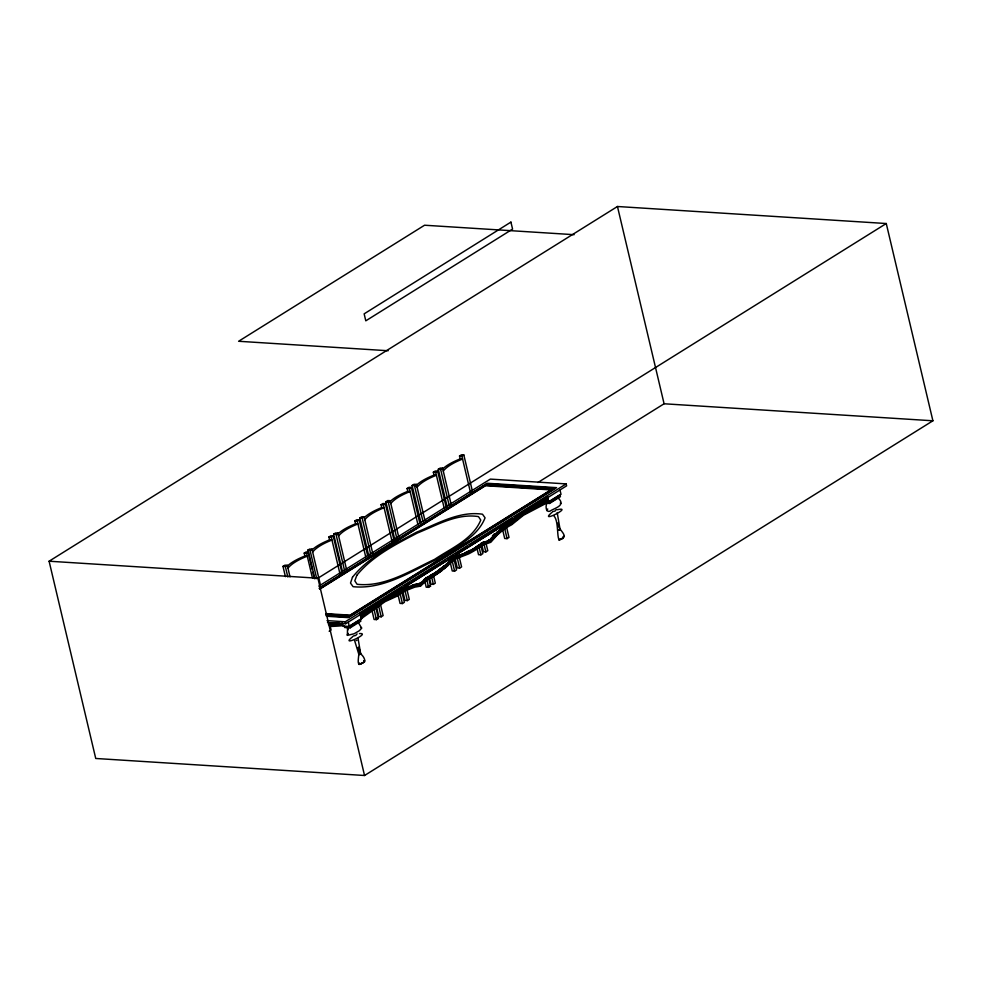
<?xml version="1.0" encoding="UTF-8"?>
<svg xmlns="http://www.w3.org/2000/svg" width="982" height="982" viewBox="0 0 982 982"><rect width="100%" height="100%" fill="white"/><g stroke="black" fill="none" stroke-linecap="round" stroke-linejoin="round"><path stroke-width="1.47" d="M363.193 662.592C353.446 669.712 361.818 651.594 357.534 647.641M559.089 539.609C556.855 536.994 558.623 520.607 553.934 515.943M357.804 621.618L361.683 628.198L359.314 630.726L354.097 633.758L347.37 635.391L347.567 626.762M557.187 497.211C566.086 504.527 557.395 507.264 551.626 510.149C545.317 515.194 545.12 503.975 547.526 502.821M387.583 597.854L394.261 595.215L396.507 591.974M347.223 634.937L348.365 633.39M357.914 621.937L351.163 626.491M356.932 640.215L356.159 640.608M358.049 638.361L360.689 653.914L359.105 654.54M358.651 663.955L359.424 663.206M359.105 663.537L360.91 663.648M364.408 661.463L363.819 660.984M546.606 510.542L547.747 508.995M557.199 512.543L560.084 529.519L558.365 530.378L559.028 529.777M488.803 539.94L489.343 540.309L482.039 542.972L478.872 545.354A156.236 101.87 -86.4 0 1 465.542 553.124L452.898 557.518L455.194 556.855M489.196 540.002L488.741 540.603L489.588 539.99M484.556 542.494L489.269 540.886L491.589 538.075M465.505 553.431L467.763 552.326A158.691 103.466 -86.4 0 0 478.971 545.587L481.696 543.623L489.674 540.91L502.097 528.893A108.155 70.52 -86.4 0 1 511.278 523.21L522.584 513.967L545.403 501.753L544.335 498.868L545.403 501.753M461.282 555.947L468.144 552.878A161.465 105.27 -86.4 0 0 479.547 546.017L482.125 544.151L489.92 541.352L502.305 529.273A105.381 68.715 -86.4 0 1 511.266 523.737L522.768 514.384L546.643 501.839L545.734 498.021M459.024 556.782L468.537 552.903A161.465 105.27 -86.4 0 0 479.94 546.041L482.53 544.175L490.313 541.377L502.71 529.298A105.381 68.715 -86.4 0 1 511.659 523.762L523.16 514.408L546.643 501.839M489.601 540.026L493.234 535.877M394.089 593.938L395.378 592.6A26.219 17.099 -86.4 0 1 396.347 591.778M364.543 662.015L359.167 664.519M498.807 533.214L499.237 532.195M457.293 556.119L453.205 557.15L448.038 562.342M450.333 560.55L453.291 557.543M463.258 554.437L453.365 557.825L448.639 562.514M481.696 543.623L479.376 545.611A158.691 103.466 -86.4 0 1 468.168 552.35L453.758 557.85L440.795 569.437A158.691 103.466 -86.4 0 1 429.686 576.618L420.1 584.327L418.909 584.376M459.429 556.806L453.88 558.353L441.016 569.806A161.465 105.27 -86.4 0 1 429.723 577.109L420.1 584.928L430.116 577.134A161.465 105.27 -86.4 0 0 441.409 569.83L454.273 558.377L457.207 557.543M452.542 561.373L454.519 559.409L468.512 553.958A166.817 108.769 -86.4 0 0 482.604 545.206L490.804 542.273L497.285 534.969L503.14 530.059A99.771 65.058 -86.4 0 1 511.622 524.818L523.529 515.243L548.742 501.986L561.017 494.327L559.998 490.006M492.448 535.828L494.449 533.852M492.78 535.976L494.744 534.036M493.173 536L497.346 531.974M448.43 562.379L450.419 560.403M452.567 561.385L441.863 570.579A166.817 108.769 -86.4 0 1 427.796 579.405L420.492 586.156L414.711 587.162L406.253 590.513A100.397 65.463 -86.4 0 0 397.771 595.853L385.054 601.671L361.192 618.77L359.817 613.001M396.176 592.649L392.739 595.816M402.718 589.875A110.34 71.944 -86.4 0 1 405.087 588.586C410.795 584.216 419.351 585.947 423.794 580.043M448.541 562.207L444.453 565.89M424.175 579.405L429.281 576.311A156.236 101.87 -86.4 0 0 442.379 567.571L444.613 565.681M423.672 580.215L429.65 575.955A154.113 100.483 -86.4 0 0 442.575 567.338M431.552 575.305A158.691 103.466 -86.4 0 1 429.294 576.594L426.458 578.091L420.1 584.327M510.333 521.626L511.917 521.798L516.336 517.931M520.988 514.298L512.039 522.142L521.381 514.322L520.816 513.574M508.553 524.425A108.155 70.52 -86.4 0 1 510.885 523.185L515.734 519.588M517.895 517.71L522.191 513.942L545.01 501.728M446.65 564.319L442.526 567.768M448.43 565.202L444.097 568.823M497.199 532.17L499.531 530.145M497.383 532.342L501.692 528.868M444.048 565.865L441.986 567.547A156.236 101.87 -86.4 0 1 439.875 569.179M498.34 533.594L499.089 533.14M556.487 498.647L551.884 501.52M363.635 662.175C367.17 661.193 361.499 652.969 359.866 654.061M364.383 661.721L361.609 663.439M563.017 537.78L563.619 536.553M384.969 598.75L395.771 594.454A110.34 71.944 -86.4 0 1 398.054 592.809M384.502 599.474L396.384 594.22A112.476 73.331 -86.4 0 1 405.885 588.243M408.205 587.801L405.873 588.93A108.781 70.925 -86.4 0 0 396.691 594.711L384.551 600.112L362.211 615.812L384.158 600.088L396.298 594.687A108.781 70.925 -86.4 0 1 398.545 593.067M413.017 586.585L406.266 589.47A106.007 69.121 -86.4 0 0 397.305 595.104L384.981 600.64L362.002 616.794L384.588 600.616L396.912 595.08A106.007 69.121 -86.4 0 1 405.873 589.446L415.19 585.923M499.347 530.366L501.802 528.39A111.85 72.926 -86.4 0 1 511.303 522.522L512.702 521.847L508.651 522.301A23.703 15.454 -86.4 0 0 507.056 523.099L453.819 556.045L454.028 556.917M479.412 544.666L489.134 540.628M383.385 600.333L362.149 615.235L383.385 600.333L382.845 599.683M498.561 533.557L497.064 534.404M352.575 636.802C338.508 647.948 372.018 632.641 359.461 633.586M551.958 512.395C537.387 524.609 574.691 505.84 557.224 509.756M562.428 538.185C568.787 535.411 555.726 527.776 558.206 522.645M563.152 538.332L559.212 540.161M49.1 561.213L617.457 206.502L886.267 223.528L932.9 420.787L364.543 775.498L95.733 758.472L49.1 561.213L317.91 578.226L886.267 223.528M312.202 569.351L307.685 550.251L309.612 549.048L311.981 549.196L320.513 585.284M312.669 552.08A40.716 13.048 -13.3 0 1 331.965 540.039L329.596 539.891L328.921 536.994L330.848 535.791L333.217 535.939L342.018 573.193M342.681 572.383L333.647 534.171L335.574 532.968L337.943 533.116L346.818 570.64M337.084 534.846A40.716 13.048 -13.3 0 1 355.558 523.811L354.883 520.914L356.81 519.711L359.179 519.871L367.636 555.628M368.851 556.18L359.817 517.968L361.757 516.765L364.126 516.913L372.644 553.001M364.801 519.797A40.716 13.048 -13.3 0 1 384.109 507.755L381.74 507.596L381.053 504.711L382.98 503.508L385.349 503.656L394.163 540.91M394.862 539.965L385.84 501.753L387.767 500.55L390.136 500.697L398.667 536.773M389.277 502.428A40.716 13.048 -13.3 0 1 407.751 491.381L407.064 488.496L409.003 487.293L411.372 487.44L419.817 523.197M420.799 522.215L412.121 485.464L414.048 484.261L416.417 484.408L424.948 520.497M415.558 486.139A40.716 13.048 -13.3 0 1 434.032 475.104L433.357 472.219L435.284 471.016L437.653 471.164L446.11 506.921M285.418 576.667L282.988 566.381L284.927 565.178L287.296 565.325L290.021 576.876M287.971 568.21A40.716 13.048 -13.3 0 1 307.28 556.168L304.911 556.021L304.224 553.124L306.151 551.921L308.532 552.068L314.866 578.889M447.326 507.473L438.291 469.261L440.218 468.058L442.6 468.205L451.119 504.294M443.275 471.09A40.716 13.048 -13.3 0 1 462.583 459.048L460.214 458.901L459.527 456.016L461.454 454.801L463.823 454.961L472.637 492.203M307.685 550.251L310.054 550.399L311.981 549.196M328.921 536.994L331.29 537.154L333.217 535.939M333.647 534.171L336.016 534.318L337.943 533.116M354.883 520.914L357.252 521.074L359.179 519.871M359.817 517.968L362.186 518.115L364.126 516.913M381.053 504.711L383.422 504.858L385.349 503.656M385.84 501.753L388.209 501.9L390.136 500.697M407.064 488.496L409.433 488.643L411.372 487.44M412.121 485.464L414.49 485.624L416.417 484.408M433.357 472.219L435.726 472.367L437.653 471.164M438.291 469.261L440.66 469.408L442.6 468.205M459.527 456.016L461.896 456.164L463.823 454.961M282.988 566.381L285.357 566.528L287.296 565.325M304.224 553.124L306.593 553.283L308.532 552.068M318.794 586.156L490.325 479.106L566.148 483.905L566.614 485.832L345.701 623.705L327.497 622.551M319.346 588.058L487.256 483.267L556.573 487.649L348.315 617.629L327.215 616.291M319.248 588.414L486.851 483.819L555.296 488.152L348.72 617.077L325.901 615.628M319.813 588.819L485.808 485.218L552.068 489.404L349.752 615.677L325.656 614.143M319.666 589.188L485.427 485.734L550.865 489.883L350.144 615.149L325.791 613.603M537.927 482.506L664.09 403.774L932.9 420.787M329.154 631.23L331.094 630.027L330.062 625.694M327.043 620.624L345.247 621.778L566.148 483.905M366.298 609.736L368.888 608.116M374.081 604.875L376.671 603.255M418.197 577.342L420.787 575.734M440.255 563.582L444.146 561.152M448.038 558.721L451.929 556.291M366.605 609.81L370.607 607.293M372.853 605.919L378.389 602.432M382.256 600.051L386.172 597.584M388.749 596L391.339 594.38M396.532 591.139L399.122 589.519M404.314 586.279L406.916 584.658M412.096 581.418L414.699 579.797M418.59 577.379L422.481 574.949M426.372 572.518L428.962 570.898M434.154 567.657L436.757 566.037M440.648 563.607L444.539 561.176M448.43 558.746L452.321 556.315M456.213 553.897L460.104 551.467M462.706 549.846L467.886 546.606M470.488 544.985L475.681 541.745M478.271 540.125L483.463 536.884M486.053 535.264L504.22 523.934M506.516 522.498L512.003 519.073M514.605 517.453L519.785 514.212M522.301 512.629L529.715 508.025M530.17 507.731L543.991 499.384L544.531 501.692L522.277 513.365L544.531 501.692M402.117 587.899L361.928 612.977L362.603 615.837M404.719 586.279L409.899 583.038M412.489 581.43L438.426 565.239M441.016 563.619L446.196 560.391M448.799 558.77L453.979 555.53M456.569 553.909L468.242 546.63M470.832 545.01L477.019 541.18M478.615 540.161L512.322 519.122M514.912 517.502L520.104 514.273M522.534 512.776L543.991 499.384M394.028 593.103L396.605 591.483M427.416 572.26L429.993 570.652M435.173 567.424L437.751 565.804M442.931 562.576L445.509 560.967M450.677 557.739L453.267 556.131M511.426 520.841L508.013 521.97L511.708 519.65M385.791 598.922L398.692 590.734A26.219 17.099 -86.4 0 0 396.176 592.649M452.69 557.027L452.886 557.899L452.69 557.027L399.76 590.059A21.948 14.313 -86.4 0 0 398.226 591.176L394.261 595.215M508.799 522.019L521.135 514.31L514.089 520.644L511.426 520.853M342.313 623.165L342.988 626.05L349.31 626.455L361.585 618.795L360.222 613.026M350.144 627.854L360.836 621.189L360.382 619.261L349.69 625.939L350.144 627.854L344.645 627.51L344.191 625.583M549.539 503.459L560.415 496.671L559.961 494.744L549.048 501.532L549.539 503.459L545.403 503.189M372.043 610.816L374.093 619.482L376.462 619.63L378.389 618.427L375.664 606.876M376.437 606.545L378.819 616.647L381.188 616.806L383.115 615.604L380.39 604.053M398.005 594.736L400.055 603.402L402.424 603.549L404.351 602.347L401.969 592.244M402.951 591.79L404.989 600.444L407.37 600.591L409.298 599.388L406.904 589.286M424.862 581.418L426.225 587.199L428.594 587.346L430.533 586.144L428.483 577.477M429.65 578.459L431.012 584.229L433.381 584.376L435.308 583.173L433.602 575.955M450.198 562.318L452.248 570.972L454.617 571.131L456.544 569.928L454.15 559.814M454.912 557.85L457.293 567.952L459.662 568.099L461.589 566.896L459.208 556.794M477.166 548.926L478.529 554.695L480.898 554.842L482.825 553.639L480.775 544.985M481.757 544.531L483.463 551.737L485.832 551.896L487.772 550.693L486.065 543.476M502.649 529.826L504.699 538.492L507.068 538.639L509.007 537.436L506.614 527.334M497.125 534.453L497.899 534.012M558.844 539.793L562.576 538.185M508.013 521.97L510.382 521.209A18.867 12.3 -86.4 0 1 511.917 520.718L512.862 520.57L510.112 520.963L510.91 521.012A21.727 14.165 -86.4 0 0 509.327 521.712L508.381 522.056M561.814 538.639L559.458 539.646M465.137 553.099L467.383 552.007A157.132 102.447 -86.4 0 0 469.617 550.828M407.505 587.027L405.1 588.193A112.476 73.331 -86.4 0 0 402.681 589.495M512.432 522.166L510.898 522.89A109.714 71.539 -86.4 0 0 501.581 528.66M510.382 521.209L509.069 521.405M559.261 529.654L560.084 529.519M482.285 542.518L484.372 541.696M458.643 555.358L460.803 554.56M549.331 502.514L550.546 502.084M456.348 556.524L465.971 552.731A154.113 100.483 -86.4 0 0 479.13 545.071M412.256 585.137L416.81 583.885M412.415 585.947L419.302 584.4M455.267 556.413L453.205 557.15M508.897 521.896L509.879 521.675M349.936 626.909L347.677 627.081M414.379 584.891L419.105 584.02M416.982 584.388L405.48 588.611A110.34 71.944 -86.4 0 0 396.163 594.478M417.215 584.769L405.48 588.905A108.781 70.925 -86.4 0 0 400.828 591.557M414.797 585.898L417.313 585.407M416.92 585.382L419.351 585.063M418.983 583.504L420.1 583.529M418.713 583.995L419.302 583.934M418.958 585.039L420.492 584.953M415.877 586.168L420.492 586.156M342.62 623.423L340.165 623.656A285.762 196.339 58 0 1 328.344 624.135M342.325 624.27L338.63 624.613A285.762 196.339 58 0 1 329.191 625.055M556.193 509.56L555.1 511.033L552.608 511.634M563.214 536.589L564.196 536.454M364.064 660.812L364.801 660.861M512.076 520.521L514.089 520.632M511.61 520.57L512.395 520.62M574.102 234.686L424.568 225.222L238.614 341.27L388.148 350.746M434.032 475.104L436.401 475.251A40.716 13.048 -13.3 0 0 417.105 487.305M407.751 491.381L410.12 491.54A40.716 13.048 -13.3 0 0 390.811 503.582M520.374 514.384L521.381 514.322M512.506 520.509L513.709 520.583M510.628 520.791L511.917 520.718M508.541 521.663L509.327 521.712M511.917 521.798L512.702 521.847M507.056 523.099L506.27 523.05A23.703 15.454 -86.4 0 1 507.338 522.485M355.558 523.811L357.927 523.958A40.716 13.048 -13.3 0 0 338.63 536M481.254 542.923L482.039 542.972M425.832 577.514L426.618 577.563M428.164 585.984L430.533 586.144M384.33 598.75L384.895 599.499M376.02 618.279L378.389 618.427M560.268 503.152L560.906 503.336M360.885 627.547L361.523 627.744M357.104 633.93L355.717 635.428L353.213 636.041M360.676 653.865L358.823 647.052M354.539 640.35L358.958 654.724M617.457 206.502L664.09 403.774M547.379 496.217L548.742 501.986M547.281 497.481L548.349 501.962M545.341 497.997L546.25 501.814M543.598 499.359L544.138 501.667M504.687 528.537L507.068 538.639M483.795 543.23L485.832 551.896M461.896 456.164L470.427 492.24M478.848 546.188L480.898 554.842M440.66 469.408L449.118 505.165M457.281 557.997L459.662 568.099M435.726 472.367L444.257 508.455M454.224 556.07L454.421 556.941M452.223 561.029L454.617 571.131M414.49 485.624L422.947 521.381M431.675 577.158L433.381 584.376M409.433 488.643L417.964 524.732M426.556 578.68L428.594 587.346M388.209 501.9L397.01 539.143M404.977 590.489L407.37 600.591M383.422 504.858L391.953 540.947M400.03 593.447L402.424 603.549M362.186 518.115L370.644 553.873M378.463 605.256L381.188 616.806M357.252 521.074L365.783 557.15M373.725 608.079L376.462 619.63M361.499 613.001L362.407 616.819M361.106 612.977L361.707 615.518M336.016 534.318L344.817 571.573M331.29 537.154L340.153 574.679M348.291 622.122L349.31 626.455M347.358 626.946L348.033 629.83M345.247 621.778L345.701 623.705M317.91 578.226L364.543 775.498M310.054 550.399L316.744 578.705M312.89 572.297L314.289 578.177M306.593 553.283L312.399 577.821M285.357 566.528L287.824 576.962M287.419 566.025A40.716 13.048 -13.3 0 1 304.911 556.021M442.722 468.917A40.716 13.048 -13.3 0 1 460.214 458.901M312.104 549.895A40.716 13.048 -13.3 0 1 329.596 539.891M364.248 517.612A40.716 13.048 -13.3 0 1 381.74 507.596M343.761 625.571A287.272 197.382 58 0 1 329.596 626.455M339.036 623.042A284.584 195.528 58 0 1 329.645 623.496M440.402 569.413A158.691 103.466 -86.4 0 1 433.798 573.942M469.605 550.448A154.113 100.483 -86.4 0 1 465.186 552.682M503.95 527.273A108.155 70.52 -86.4 0 1 506.233 525.787M433.344 573.66A156.236 101.87 -86.4 0 1 431.11 575.01M478.48 545.329A157.132 102.447 -86.4 0 1 476.295 546.814M441.851 570.554A166.633 108.646 -86.4 0 1 427.796 579.368M501.016 528.341A111.85 72.926 -86.4 0 1 503.336 526.696M505.705 525.161A111.85 72.926 -86.4 0 1 508.099 523.75M505.791 525.505A109.714 71.539 -86.4 0 1 508.136 524.118M352.489 577.22L350.5 583.062L353.09 586.684C382.796 589.728 410.378 571.917 436.303 559.654C453.574 547.907 476.97 538.431 485.071 517.821L482.481 514.212C459.355 510.75 437.407 523.787 416.638 532.17C393.635 544.347 369.122 556.561 352.489 577.22M356.822 575.292L354.809 580.816L357.08 584.278C384.698 587.396 410.439 570.665 434.572 559.372C450.959 548.337 472.833 539.388 480.763 520.067L478.48 516.606C457.035 513.132 436.573 525.382 417.276 533.066C395.599 544.47 372.583 555.972 356.822 575.292M510.922 222.104L364.15 313.847L365.795 320.832L512.579 229.101L510.922 222.104"/></g></svg>
